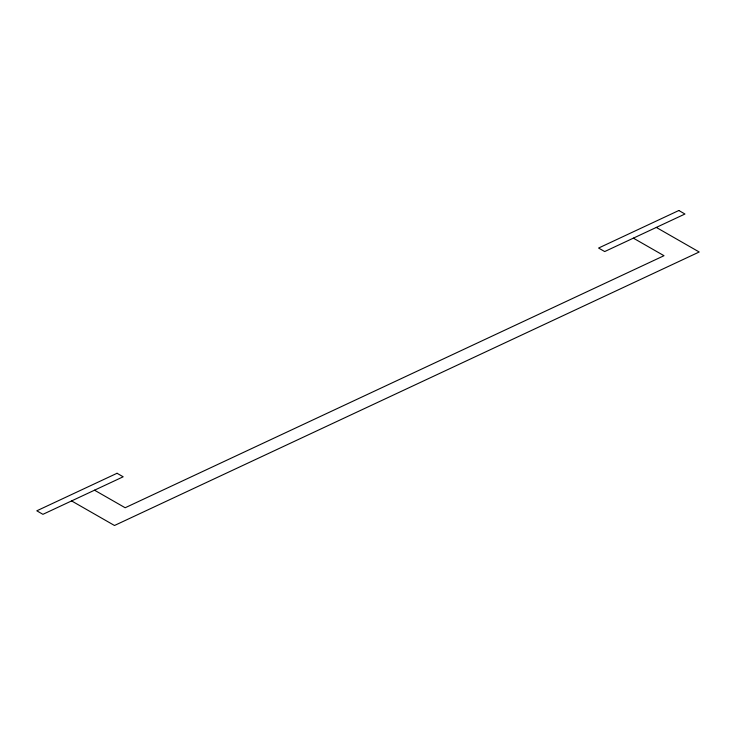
<?xml version="1.0" encoding="UTF-8"?>
<svg xmlns="http://www.w3.org/2000/svg" width="736" height="736" viewBox="0 0 736 736"><rect width="100%" height="100%" fill="white"/><g stroke="black" fill="none" stroke-linecap="round" stroke-linejoin="round"><path stroke-width="1.1" d="M656.3 227.424L699.2 251.997L114.494 525.495L71.594 500.922M633.374 238.151L664.01 255.705L125.166 507.748L94.521 490.194M117.052 473.276L36.8 510.812L42.927 514.326L123.179 476.79L117.052 473.276M678.831 210.505L598.58 248.05L604.707 251.556L684.958 214.02L678.831 210.505"/></g></svg>
